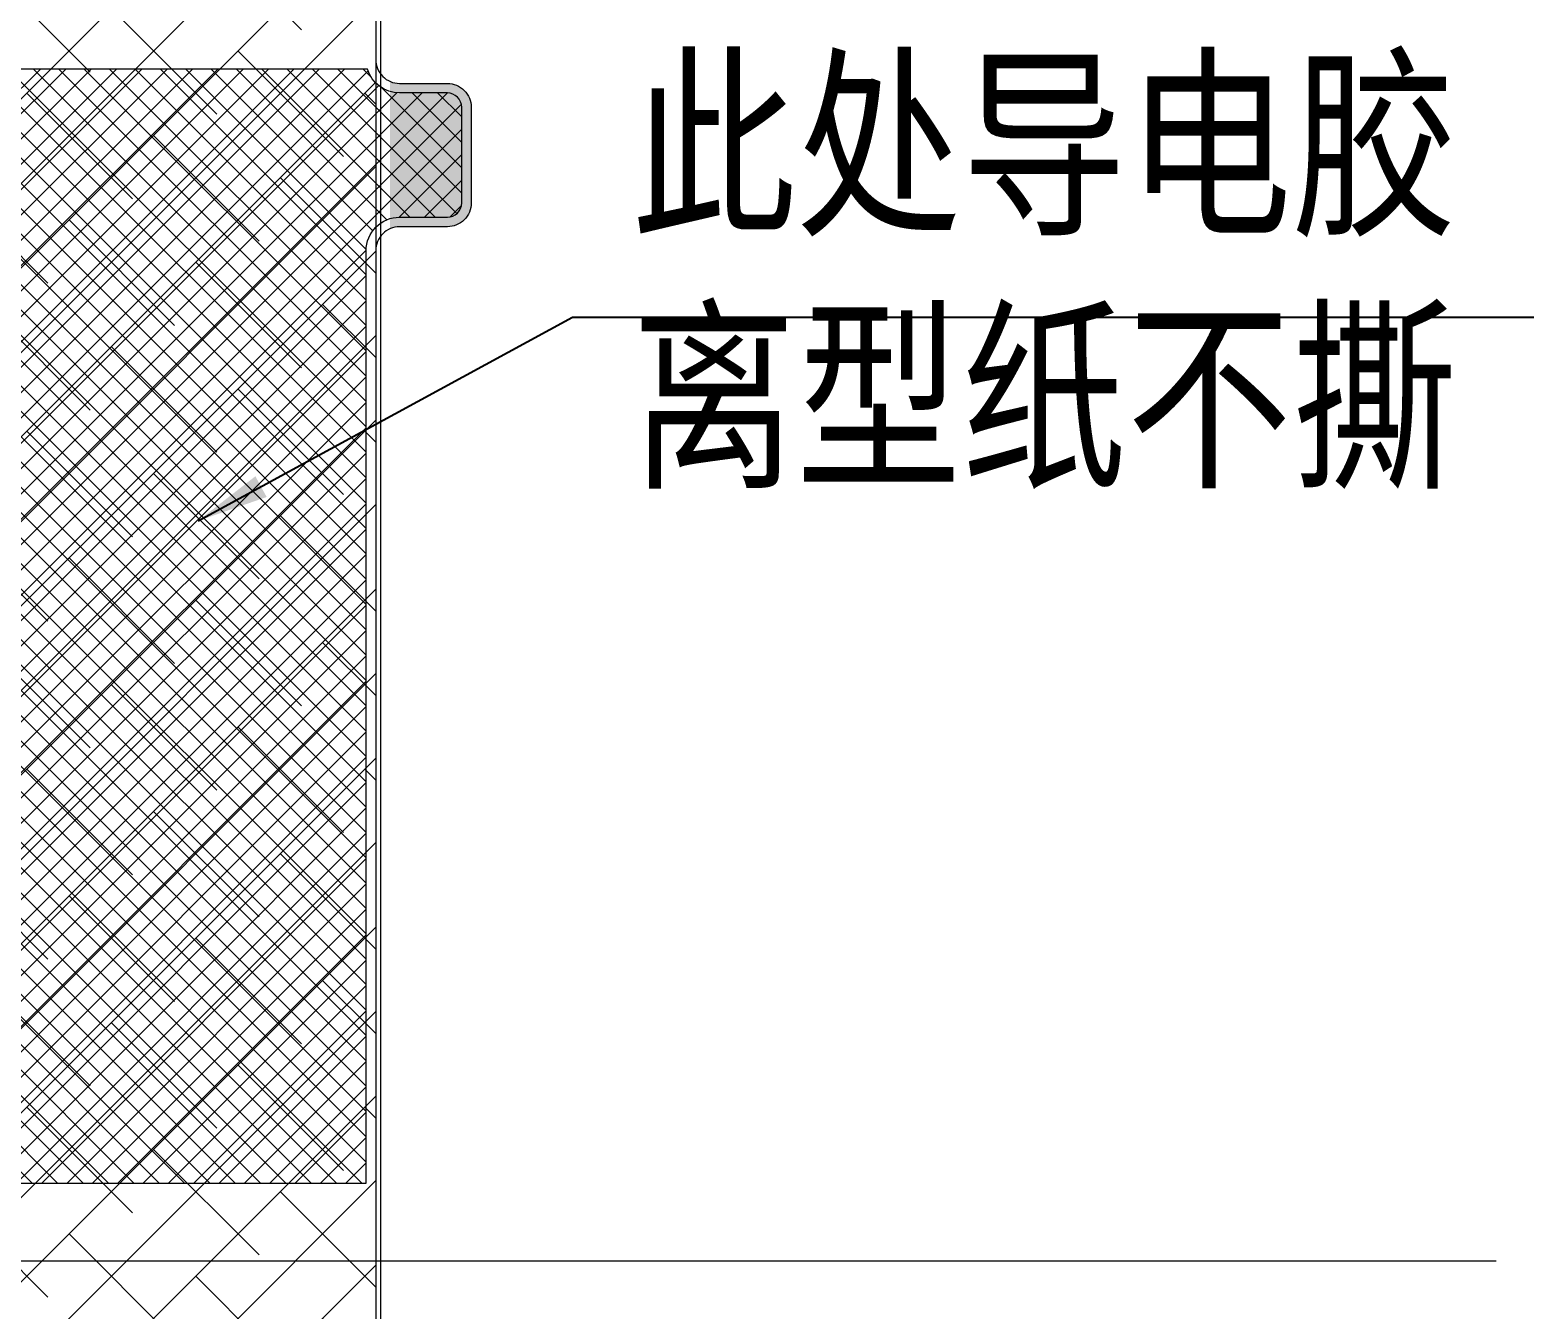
# Model space of a CAD drawing. Header units: inches. Extents: x 4091 to 6273, y -6229 to -5636.
# Drawn here: x 6089.84 to 6121.32, y -5912.69 to -5885.91 of the extents above; entities that cross this region are included whole.
import ezdxf
from ezdxf.lldxf.tags import DXFTag

# ---------------------------------------------------------------- set-up
doc = ezdxf.new("R2010")
doc.units = ezdxf.units.IN
doc.header["$LTSCALE"] = 0.5
doc.header["$MEASUREMENT"] = 0
doc.layers.get('0').update_dxf_attribs({"lineweight": 0})
doc.layers.add('BL1_Housing', color=7, linetype='Continuous')
doc.layers.add('LCM', color=2, linetype='Continuous', lineweight=0)
doc.layers.add('标注', color=3, linetype='Continuous', lineweight=13)
doc.styles.get("Standard").update_dxf_attribs({"font": ''})
doc.styles.add('宋体', font='', dxfattribs={"width": 0.8, "height": 3.5})
doc.styles.get('Standard').set_extended_font_data('SimSun')
doc.styles.get('宋体').set_extended_font_data('SimSun')
tags = doc.linetypes.add('JIS_02_0.7', pattern=[1.35, 0.75, -0.6]).pattern_tags.tags
tags[6:7] = [DXFTag(74, 4), DXFTag(75, 0), DXFTag(340, '0'), DXFTag(46, 1.0), DXFTag(50, 0.0), DXFTag(44, 0.0), DXFTag(45, 0.0)]
tags[4:5] = [DXFTag(74, 4), DXFTag(75, 0), DXFTag(340, '0'), DXFTag(46, 1.0), DXFTag(50, 0.0), DXFTag(44, 0.0), DXFTag(45, 0.0)]
doc.dimstyles.new('123', dxfattribs={"dimtxt": 1.5, "dimasz": 1.2, "dimexe": 0.5, "dimexo": 0.5, "dimgap": 0.8, "dimtad": 1, "dimdsep": 46, "dimtxsty": 'Standard', "dimcen": 2.5, "dimadec": 0, "dimazin": 0, "dimtp": 0.01, "dimtm": 0.01, "dimtfac": 1, "dimtofl": 0, "dimtmove": 0, "dimatfit": 3, "dimfxl": 1, "dimtolj": 1, "dimtzin": 0, "dimarcsym": 0})

msp = doc.modelspace()

# ---------------------------------------------------------------- hatches: boundary and pattern name
at = {"layer": 'LCM'}
h = msp.add_hatch(dxfattribs=at)
h.set_pattern_fill('ANSI38', color=256, scale=10, angle=180, style=0)
h.set_pattern_definition([(225, (9773.799, -10037.9501), (0.88388348, -0.88388348), []), (315, (9773.799, -10037.9501), (2.65165043, -0.88388348), [3.125, -1.875])])
edge = h.paths.add_edge_path()
edge.add_line((6076.4311, -5927.2697), (6071.7652, -5927.2697))
edge.add_line((6071.7652, -5927.2697), (6071.7652, -5921.8203))
edge.add_arc((6072.7652, -5921.8203), 1, 90, 180, ccw=False)
edge.add_line((6072.7652, -5920.8203), (6087.5752, -5920.8203))
edge.add_arc((6087.5752, -5919.3203), 1.5, 270, 360)
edge.add_line((6089.0752, -5919.3203), (6089.0752, -5872.0965))
edge.add_line((6089.0752, -5872.0965), (6097.0752, -5872.0965))
edge.add_line((6097.0752, -5872.0965), (6097.0752, -5919.3203))
edge.add_arc((6098.5752, -5919.3203), 1.5, 180, 270)
edge.add_line((6098.5752, -5920.8203), (6113.4752, -5920.8203))
edge.add_arc((6113.4752, -5921.8203), 1, 0, 90, ccw=False)
edge.add_line((6114.4752, -5921.8203), (6114.4752, -5932.8203))
edge.add_arc((6113.4752, -5932.8203), 1, -90, 0, ccw=False)
edge.add_line((6113.4752, -5933.8203), (6076.4311, -5933.8203))
edge.add_line((6076.4311, -5933.8203), (6076.4311, -5927.2697))
h = msp.add_hatch(dxfattribs=at)
h.set_pattern_fill('ANSI38', color=256, scale=10, angle=180, style=0)
h.set_pattern_definition([(225, (9773.799, -10037.9501), (0.88388348, -0.88388348), []), (315, (9773.799, -10037.9501), (2.65165043, -0.88388348), [3.125, -1.875])])
edge = h.paths.add_edge_path()
edge.add_line((6076.4311, -5927.2697), (6071.7652, -5927.2697))
edge.add_line((6071.7652, -5927.2697), (6071.7652, -5921.8203))
edge.add_arc((6072.7652, -5921.8203), 1, 90, 180, ccw=False)
edge.add_line((6072.7652, -5920.8203), (6087.5752, -5920.8203))
edge.add_arc((6087.5752, -5919.3203), 1.5, 270, 360)
edge.add_line((6089.0752, -5919.3203), (6089.0752, -5872.0965))
edge.add_line((6089.0752, -5872.0965), (6097.0752, -5872.0965))
edge.add_line((6097.0752, -5872.0965), (6097.0752, -5919.3203))
edge.add_arc((6098.5752, -5919.3203), 1.5, 180, 270)
edge.add_line((6098.5752, -5920.8203), (6113.4752, -5920.8203))
edge.add_arc((6113.4752, -5921.8203), 1, 0, 90, ccw=False)
edge.add_line((6114.4752, -5921.8203), (6114.4752, -5932.8203))
edge.add_arc((6113.4752, -5932.8203), 1, -90, 0, ccw=False)
edge.add_line((6113.4752, -5933.8203), (6076.4311, -5933.8203))
edge.add_line((6076.4311, -5933.8203), (6076.4311, -5927.2697))
h = msp.add_hatch(dxfattribs=at)
h.set_pattern_fill('ANSI37', color=1, scale=3, style=0)
h.set_pattern_definition([(45, (1531.00548, -346.1758), (-0.265165043, 0.265165043), []), (135, (1531.00548, -346.1758), (-0.265165043, -0.265165043), [])])
edge = h.paths.add_edge_path()
edge.add_arc((6088.5752, -5910.2343), 0.7, 16.60155, 90, ccw=False)
edge.add_line((6089.246, -5910.0343), (6096.8752, -5910.0343))
edge.add_line((6096.8752, -5910.0343), (6096.8752, -5890.5275))
edge.add_arc((6097.5752, -5890.5275), 0.7, 90, 180, ccw=False)
edge.add_line((6097.5752, -5889.8275), (6098.5752, -5889.8275))
edge.add_arc((6098.5752, -5889.5275), 0.3, 270, 360)
edge.add_line((6098.8752, -5889.5275), (6098.8752, -5887.5275))
edge.add_arc((6098.5752, -5887.5275), 0.3, 0, 90)
edge.add_line((6098.5752, -5887.2275), (6097.5752, -5887.2275))
edge.add_arc((6097.5752, -5886.5275), 0.7, 196.60155, 270, ccw=False)
edge.add_line((6096.9044, -5886.7275), (6089.2752, -5886.7275))
edge.add_line((6089.2752, -5886.7275), (6089.2752, -5906.2343))
edge.add_arc((6088.5752, -5906.2343), 0.7, -90, 0, ccw=False)
edge.add_line((6088.5752, -5906.9343), (6087.5752, -5906.9343))
edge.add_arc((6087.5752, -5907.2343), 0.3, 90, 180)
edge.add_line((6087.2752, -5907.2343), (6087.2752, -5909.2343))
edge.add_arc((6087.5752, -5909.2343), 0.3, 180, 270)
edge.add_line((6087.5752, -5909.5343), (6088.5752, -5909.5343))
h = msp.add_hatch(color=256, dxfattribs=at)
h.set_gradient(color1=(255, 127, 0), color2=(250, 125, 0), one_color=1, tint=0.49)
edge = h.paths.add_edge_path()
edge.add_spline(control_points=[(6099.0752, -5887.5275), (6099.075, -5887.5112), (6099.074, -5887.4949), (6099.0724, -5887.4787)], knot_values=[0.9375, 0.9375, 0.9375, 0.9375, 1, 1, 1, 1], degree=3, periodic=0)
edge.add_spline(control_points=[(6099.0724, -5887.4787), (6099.069, -5887.4461), (6099.0628, -5887.4138), (6099.0534, -5887.3824)], knot_values=[0.8125, 0.8125, 0.8125, 0.8125, 0.9375, 0.9375, 0.9375, 0.9375], degree=3, periodic=0)
edge.add_spline(control_points=[(6099.0534, -5887.3824), (6099.0488, -5887.3667), (6099.0406, -5887.3435), (6099.0308, -5887.3211), (6099.0273, -5887.3137)], knot_values=[0.71875, 0.71875, 0.71875, 0.71875, 0.78125, 0.8125, 0.8125, 0.8125, 0.8125], degree=3, periodic=0)
edge.add_spline(control_points=[(6099.0273, -5887.3137), (6099.0203, -5887.2989), (6099.0126, -5887.2844), (6099.0042, -5887.2704)], knot_values=[0.65625, 0.65625, 0.65625, 0.65625, 0.71875, 0.71875, 0.71875, 0.71875], degree=3, periodic=0)
edge.add_spline(control_points=[(6099.0042, -5887.2704), (6099, -5887.2634), (6098.9956, -5887.2565), (6098.991, -5887.2497)], knot_values=[0.625, 0.625, 0.625, 0.625, 0.65625, 0.65625, 0.65625, 0.65625], degree=3, periodic=0)
edge.add_spline(control_points=[(6098.991, -5887.2497), (6098.9728, -5887.2225), (6098.9101, -5887.1462), (6098.7718, -5887.0531), (6098.6402, -5887.0284), (6098.5752, -5887.0275)], knot_values=[0, 0, 0, 0, 0.125, 0.375, 0.625, 0.625, 0.625, 0.625], degree=3, periodic=0)
edge.add_line((6098.5752, -5887.0275), (6097.5752, -5887.0275))
edge.add_spline(control_points=[(6097.5752, -5887.0275), (6097.5102, -5887.0266), (6097.4413, -5887.0136), (6097.3781, -5886.987), (6097.3752, -5886.9858)], knot_values=[0.7380576, 0.7380576, 0.7380576, 0.7380576, 0.9880576, 1, 1, 1, 1], degree=3, periodic=0)
edge.add_line((6097.3752, -5886.9858), (6097.3752, -5890.0692))
edge.add_spline(control_points=[(6097.3752, -5890.0692), (6097.3781, -5890.0679), (6097.4413, -5890.0413), (6097.5102, -5890.0284), (6097.5752, -5890.0275)], knot_values=[0, 0, 0, 0, 0.0119621, 0.2619621, 0.2619621, 0.2619621, 0.2619621], degree=3, periodic=0)
edge.add_line((6097.5752, -5890.0275), (6098.5752, -5890.0275))
edge.add_spline(control_points=[(6098.5752, -5890.0275), (6098.6402, -5890.0266), (6098.7224, -5890.0111), (6098.7965, -5889.9762), (6098.8109, -5889.9685)], knot_values=[0.6875, 0.6875, 0.6875, 0.6875, 0.9375, 1, 1, 1, 1], degree=3, periodic=0)
edge.add_spline(control_points=[(6098.8109, -5889.9685), (6098.8254, -5889.9608), (6098.8394, -5889.9524), (6098.853, -5889.9433)], knot_values=[0.625, 0.625, 0.625, 0.625, 0.6875, 0.6875, 0.6875, 0.6875], degree=3, periodic=0)
edge.add_spline(control_points=[(6098.853, -5889.9433), (6098.8802, -5889.9251), (6098.9564, -5889.8624), (6099.0496, -5889.724), (6099.0743, -5889.5925), (6099.0752, -5889.5275)], knot_values=[0, 0, 0, 0, 0.125, 0.375, 0.625, 0.625, 0.625, 0.625], degree=3, periodic=0)
edge.add_line((6099.0752, -5889.5275), (6099.0752, -5887.5275))

# ---------------------------------------------------------------- linework, layer by layer
at = {"layer": 'BL1_Housing', "color": 6, "linetype": 'ByBlock', "lineweight": 5}
msp.add_line((6065.5831, -5911.6641), (6120.5256, -5911.6641), dxfattribs=at)
at = {"layer": 'LCM', "linetype": 'JIS_02_0.7', "ltscale": 6}
msp.add_line((6097.1752, -5863.4009), (6097.1752, -5921.7987), dxfattribs=at)
at = {"layer": 'LCM'}
msp.add_line((6097.1752, -5863.4009), (6097.1752, -5921.7987), dxfattribs=at)
msp.add_lwpolyline([(6076.4311, -5927.2697), (6071.7652, -5927.2697), (6071.7652, -5921.8203, -0.4142136), (6072.7652, -5920.8203), (6087.5752, -5920.8203, 0.4142136), (6089.0752, -5919.3203), (6089.0752, -5872.0965), (6097.0752, -5872.0965), (6097.0752, -5919.3203, 0.4142136), (6098.5752, -5920.8203), (6113.4752, -5920.8203, -0.4142136), (6114.4752, -5921.8203), (6114.4752, -5932.8203, -0.4142136), (6113.4752, -5933.8203), (6076.4311, -5933.8203)], format="xyb", close=True, dxfattribs=at)
msp.add_lwpolyline([(6076.4311, -5927.2697), (6071.7652, -5927.2697), (6071.7652, -5921.8203, -0.4142136), (6072.7652, -5920.8203), (6087.5752, -5920.8203, 0.4142136), (6089.0752, -5919.3203), (6089.0752, -5872.0965), (6097.0752, -5872.0965), (6097.0752, -5919.3203, 0.4142136), (6098.5752, -5920.8203), (6113.4752, -5920.8203, -0.4142136), (6114.4752, -5921.8203), (6114.4752, -5932.8203, -0.4142136), (6113.4752, -5933.8203), (6076.4311, -5933.8203)], format="xyb", close=True, dxfattribs=at)
msp.add_lwpolyline([(6097.0752, -5872.0965), (6097.0752, -5886.5275, 0.4142136), (6097.5752, -5887.0275), (6098.5752, -5887.0275, -0.4142136), (6099.0752, -5887.5275), (6099.0752, -5889.5275, -0.4142136), (6098.5752, -5890.0275), (6097.5752, -5890.0275, 0.4142136), (6097.0752, -5890.5275), (6097.0752, -5919.3203, 0.4142136), (6098.5752, -5920.8203), (6113.4752, -5920.8203, -0.4142136), (6114.4752, -5921.8203), (6114.4752, -5932.8203, -0.4142136), (6113.4752, -5933.8203), (6113.2187, -5933.8203, 0.4142136), (6112.2187, -5934.8203), (6112.2187, -5935.8943)], format="xyb", dxfattribs=at)
msp.add_lwpolyline([(6097.0752, -5872.0965), (6097.0752, -5886.5275, 0.4142136), (6097.5752, -5887.0275), (6098.5752, -5887.0275, -0.4142136), (6099.0752, -5887.5275), (6099.0752, -5889.5275, -0.4142136), (6098.5752, -5890.0275), (6097.5752, -5890.0275, 0.4142136), (6097.0752, -5890.5275), (6097.0752, -5919.3203, 0.4142136), (6098.5752, -5920.8203), (6113.4752, -5920.8203, -0.4142136), (6114.4752, -5921.8203), (6114.4752, -5932.8203, -0.4142136), (6113.4752, -5933.8203), (6113.2187, -5933.8203, 0.4142136), (6112.2187, -5934.8203), (6112.2187, -5935.8943)], format="xyb", dxfattribs=at)
at = {"layer": 'LCM', "color": 1}
msp.add_lwpolyline([(6088.5752, -5909.5343, -0.3316793), (6089.246, -5910.0343), (6096.8752, -5910.0343), (6096.8752, -5890.5275, -0.4142136), (6097.5752, -5889.8275), (6098.5752, -5889.8275, 0.4142136), (6098.8752, -5889.5275), (6098.8752, -5887.5275, 0.4142136), (6098.5752, -5887.2275), (6097.5752, -5887.2275, -0.3316793), (6096.9044, -5886.7275), (6089.2752, -5886.7275), (6089.2752, -5906.2343, -0.4142136), (6088.5752, -5906.9343), (6087.5752, -5906.9343, 0.4142136), (6087.2752, -5907.2343), (6087.2752, -5909.2343, 0.4142136), (6087.5752, -5909.5343)], format="xyb", close=True, dxfattribs=at)

# ---------------------------------------------------------------- texts
at = {"color": 1, "insert": (6102.4189, -5886.7136), "char_height": 3.168, "width": 67.420022, "attachment_point": 1, "style": '宋体'}
msp.add_mtext('此处导电胶\\P离型纸不撕', dxfattribs=at)

# ---------------------------------------------------------------- leaders
at = {"layer": '标注'}
msp.add_leader([(6093.3574, -5896.1806), (6101.1953, -5891.9216), (6121.3153, -5891.9216)], dimstyle='123', override={"dimtxt": 2.5, "dimasz": 1.5, "dimgap": 0.8, "dimtad": 0, "dimdec": 3, "dimtxsty": '宋体', "dimtdec": 3, "dimfxl": 0.5, "dimarcsym": 1}, dxfattribs=at)

doc.saveas('drawing.dxf')
